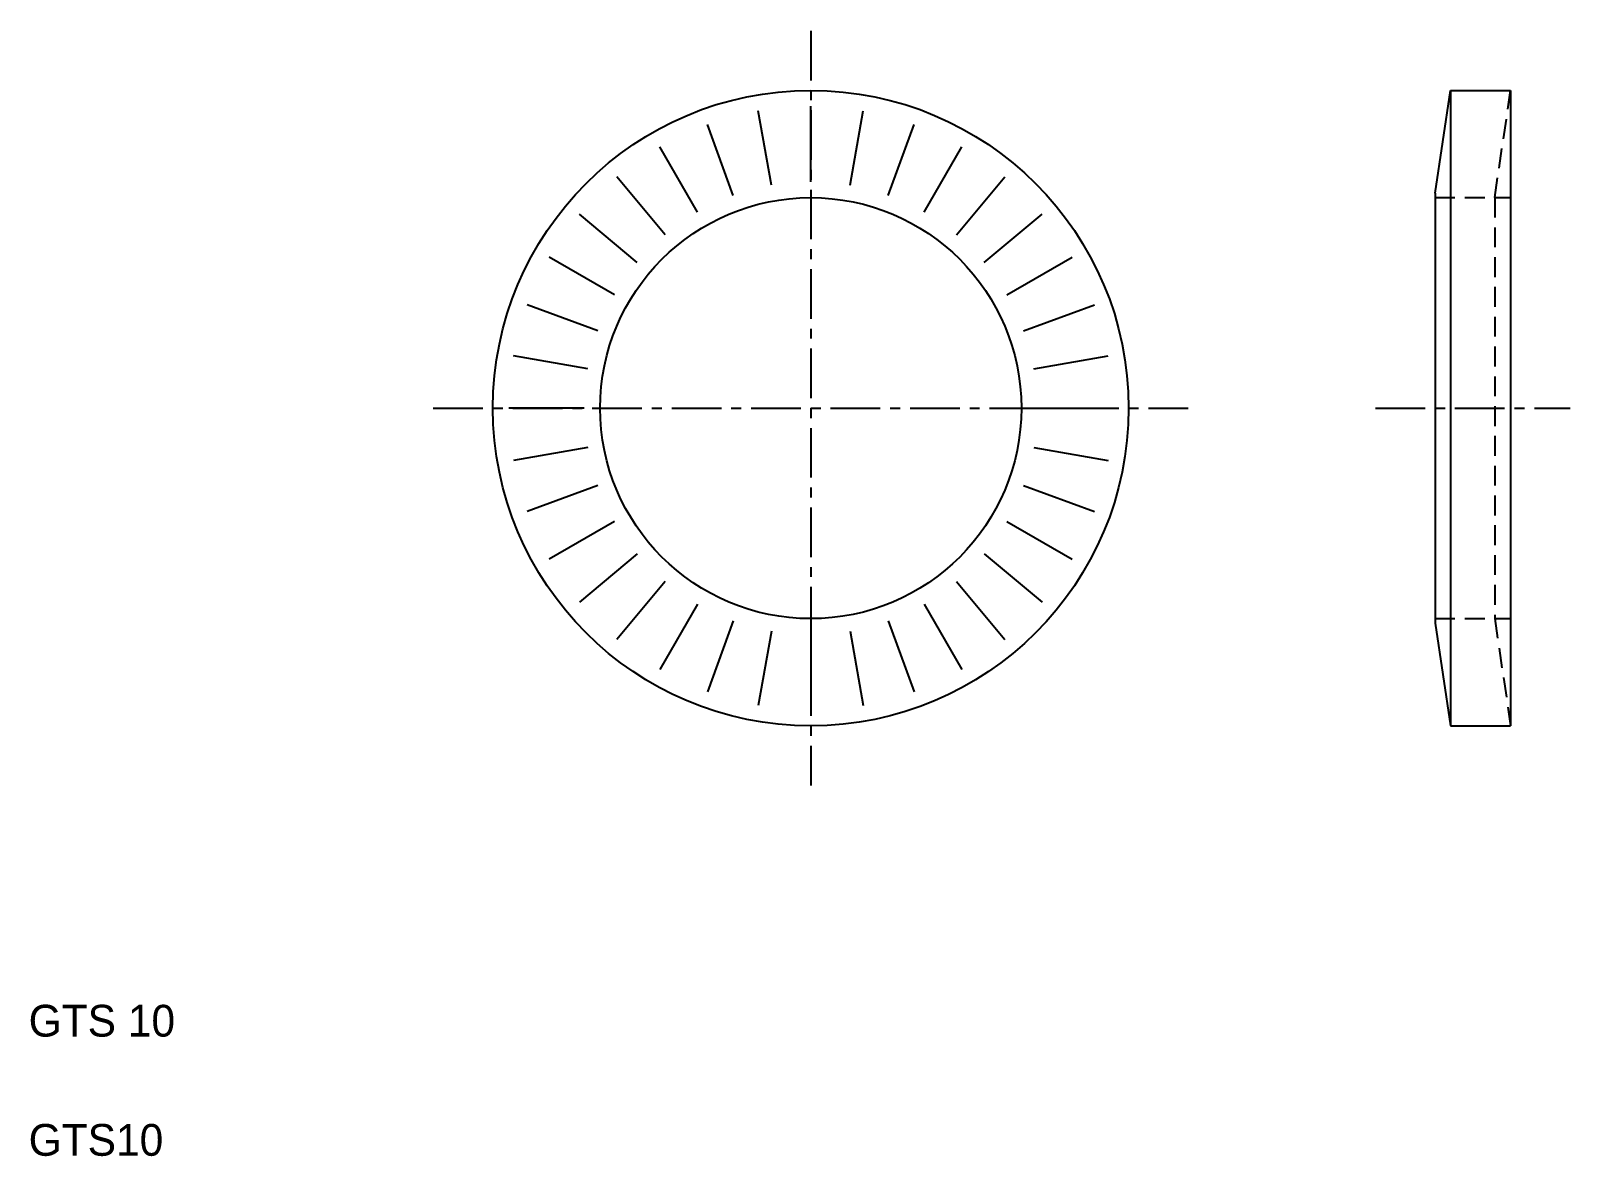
# Model space of a CAD drawing. Extents: x 2.1 to 40.8, y 2 to 30.3.
import ezdxf

# ---------------------------------------------------------------- set-up
doc = ezdxf.new("R2010")
doc.units = 0
doc.linetypes.add('CENTER', pattern=[2, 1.25, -0.25, 0.25, -0.25])
doc.linetypes.add('DASHED', pattern=[0.75, 0.5, -0.25])
doc.layers.get('0').update_dxf_attribs({"linetype": 'CONTINUOUS'})
doc.layers.add('CENTER', color=1, linetype='CENTER')

msp = doc.modelspace()

# ---------------------------------------------------------------- linework, layer by layer
at = {"color": 7, "linetype": 'CONTINUOUS'}
for p, q in [((37.399, 26.233), (37.783, 28.822)), ((37.783, 28.822), (39.299, 28.822)), ((37.783, 28.822), (37.783, 12.822)), ((39.299, 28.822), (39.299, 12.822)), ((20.695, 26.436), (20.365, 28.307)), ((21.685, 26.522), (21.685, 28.422)), ((22.675, 26.436), (23.005, 28.307)), ((19.735, 26.179), (19.085, 27.964)), ((23.634, 26.179), (24.284, 27.964)), ((18.835, 25.759), (17.885, 27.404)), ((24.535, 25.759), (25.485, 27.404)), ((18.021, 25.189), (16.8, 26.644)), ((25.349, 25.189), (26.57, 26.644)), ((37.399, 26.233), (37.399, 15.412)), ((17.318, 24.486), (15.863, 25.707)), ((26.051, 24.486), (27.507, 25.707)), ((16.748, 23.672), (15.103, 24.622)), ((26.621, 23.672), (28.267, 24.622)), ((16.329, 22.772), (14.543, 23.422)), ((27.041, 22.772), (28.826, 23.422)), ((16.071, 21.812), (14.2, 22.142)), ((27.298, 21.812), (29.169, 22.142)), ((15.985, 20.822), (14.085, 20.822)), ((27.385, 20.822), (29.285, 20.822)), ((16.071, 19.832), (14.2, 19.503)), ((27.298, 19.832), (29.169, 19.503)), ((16.329, 18.873), (14.543, 18.223)), ((27.041, 18.873), (28.826, 18.223)), ((16.748, 17.972), (15.103, 17.022)), ((26.621, 17.972), (28.267, 17.022)), ((17.318, 17.158), (15.863, 15.937)), ((26.051, 17.158), (27.507, 15.937)), ((18.021, 16.456), (16.8, 15)), ((25.349, 16.456), (26.57, 15)), ((18.835, 15.886), (17.885, 14.24)), ((24.535, 15.886), (25.485, 14.24)), ((19.735, 15.466), (19.085, 13.681)), ((20.695, 15.209), (20.365, 13.338)), ((21.685, 15.122), (21.685, 13.222)), ((22.675, 15.209), (23.005, 13.338)), ((23.634, 15.466), (24.284, 13.681)), ((37.399, 15.412), (37.783, 12.822)), ((37.783, 12.822), (39.299, 12.822))]:
    msp.add_line(p, q, dxfattribs=at)
at = {"color": 3, "linetype": 'DASHED'}
for p, q in [((38.899, 26.122), (39.299, 28.822)), ((37.399, 26.122), (39.299, 26.122)), ((38.899, 26.122), (38.899, 15.522)), ((37.399, 15.522), (39.299, 15.522)), ((38.899, 15.522), (39.299, 12.822))]:
    msp.add_line(p, q, dxfattribs=at)
at = {"color": 7, "linetype": 'CONTINUOUS'}
for radius in [8, 5.3]:
    msp.add_circle((21.685, 20.822), radius, dxfattribs=at)
at = {"layer": 'CENTER', "color": 1, "linetype": 'CENTER'}
for p, q in [((21.685, 30.322), (21.685, 11.322)), ((12.185, 20.822), (31.185, 20.822)), ((35.899, 20.822), (40.799, 20.822))]:
    msp.add_line(p, q, dxfattribs=at)

# ---------------------------------------------------------------- texts
at = {"color": 7, "linetype": 'CONTINUOUS'}
for s, p in [('GTS 10', (2, 5)), ('GTS10', (2, 2))]:
    msp.add_text(s, height=0.8, dxfattribs=at).set_placement(p)

doc.saveas('drawing.dxf')
